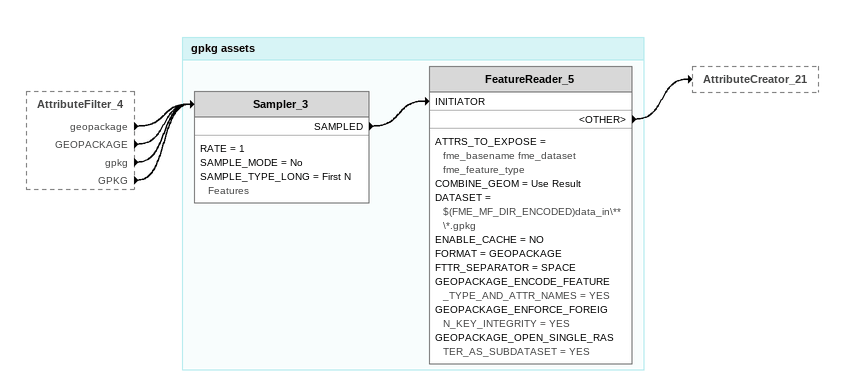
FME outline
AttributeFilter_4 [outside]
    geopackage -> Sampler_3
    GEOPACKAGE -> Sampler_3
    gpkg -> Sampler_3
    GPKG -> Sampler_3

Bookmark: gpkg assets
Sampler_3
    RATE = 1
    SAMPLE_MODE = No
    SAMPLE_TYPE_LONG = First N Features
    SAMPLED -> FeatureReader_5 [INITIATOR]
FeatureReader_5
    ATTRS_TO_EXPOSE = fme_basename fme_dataset fme_feature_type
    COMBINE_GEOM = Use Result
    DATASET = $(FME_MF_DIR_ENCODED)data_in\**\*.gpkg
    ENABLE_CACHE = NO
    FORMAT = GEOPACKAGE
    FTTR_SEPARATOR = SPACE
    GEOPACKAGE_ENCODE_FEATURE_TYPE_AND_ATTR_NAMES = YES
    GEOPACKAGE_ENFORCE_FOREIGN_KEY_INTEGRITY = YES
    GEOPACKAGE_OPEN_SINGLE_RASTER_AS_SUBDATASET = YES
    <OTHER> -> AttributeCreator_21
